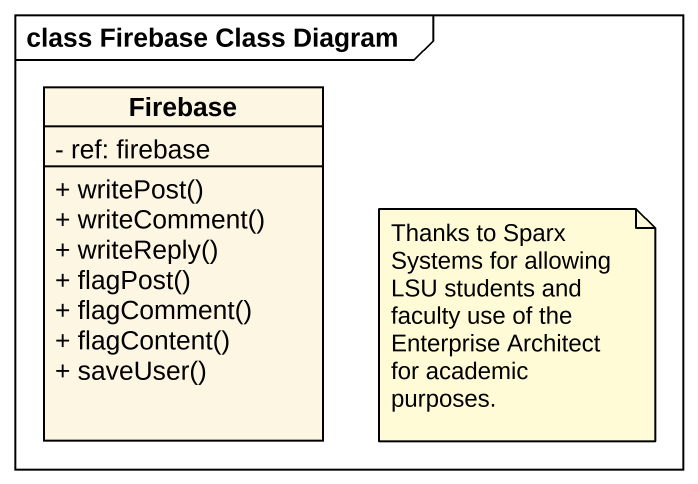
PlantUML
@startuml
mainframe class Firebase Class Diagram
hide circle
hide empty members
skinparam classAttributeIconSize 0
class Firebase {
  - ref: firebase
  + writePost()
  + writeComment()
  + writeReply()
  + flagPost()
  + flagComment()
  + flagContent()
  + saveUser()
}
note as N1
  Thanks to Sparx Systems for allowing LSU students and faculty use of the Enterprise Architect for academic purposes.
end note
@enduml
